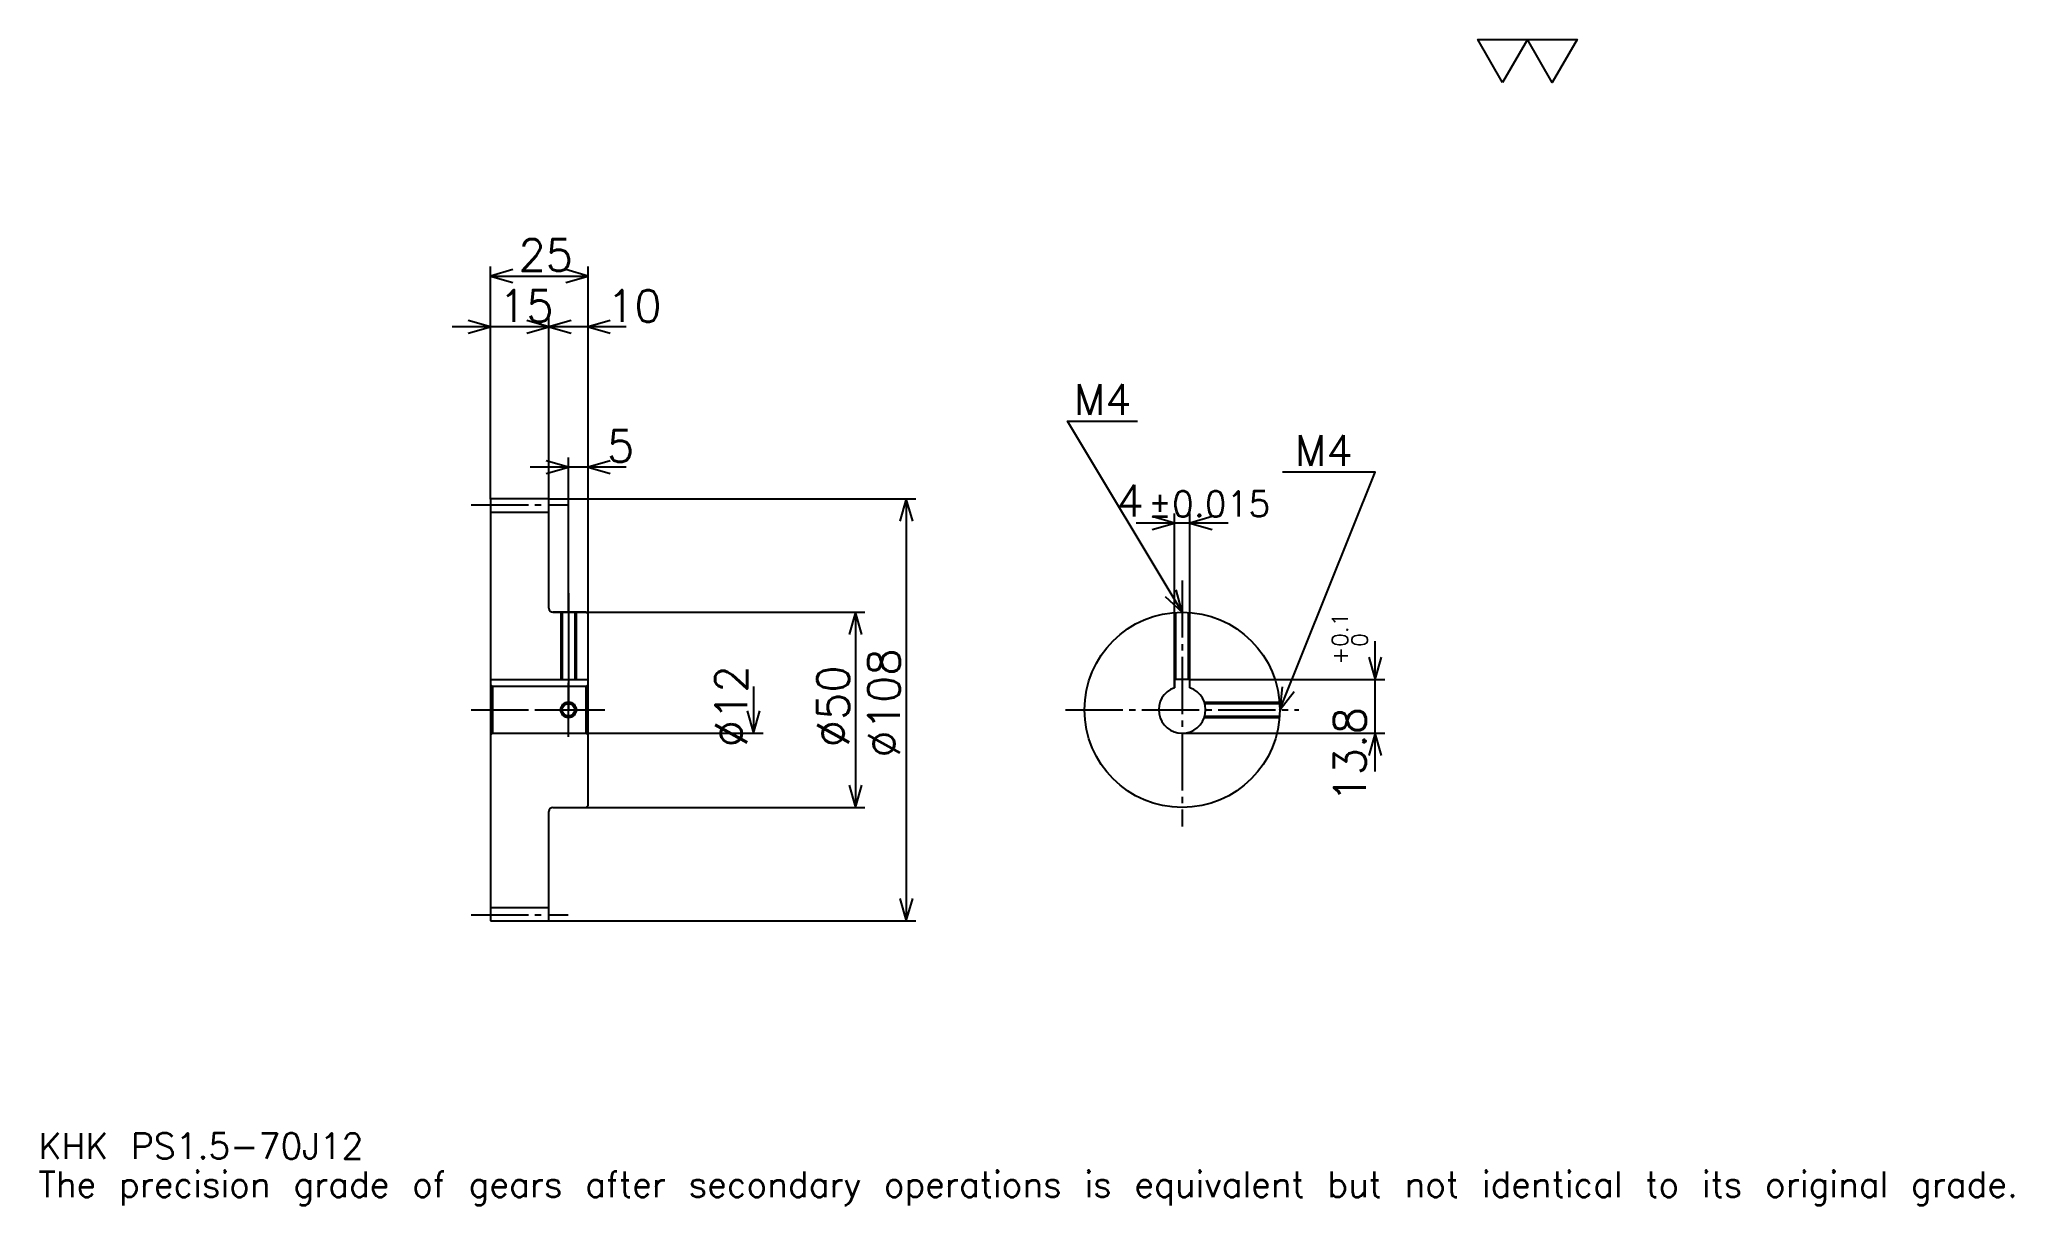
# Model space of a CAD drawing. Extents: x 17 to 522, y 6 to 304.
import ezdxf

# ---------------------------------------------------------------- set-up
doc = ezdxf.new("R2010")
doc.units = 0
doc.linetypes.add('DASHDOT', pattern=[19.565218, 14.673913, -1.630435, 1.630435, -1.630435])
doc.layers.get('0').update_dxf_attribs({"linetype": 'CONTINUOUS'})
doc.layers.add('DASHDOT', color=6, linetype='DASHDOT')
doc.styles.add('KANJI', font='TXT', dxfattribs={"bigfont": 'BIGFONT'})

msp = doc.modelspace()

# ---------------------------------------------------------------- linework, layer by layer
at = {"color": 5}
for p, q in [((132.065216, 186.880432), (132.065216, 246.391296)), ((132.065216, 243.945648), (157.065216, 243.945648)), ((157.065216, 186.880432), (157.065216, 246.391296)), ((147.065216, 186.880432), (147.065216, 233.347839)), ((156.847824, 230.902176), (122.282608, 230.902176)), ((166.847824, 230.902176), (137.282608, 230.902176)), ((152.065216, 186.880432), (152.065216, 197.478271)), ((166.847824, 195.032608), (142.282608, 195.032608)), ((132.065216, 186.780426), (132.065216, 186.880432)), ((146.96521, 186.880432), (157.065216, 186.880432)), ((147.065216, 186.780426), (147.065216, 186.880432)), ((152.065216, 157.880432), (152.065216, 186.880432)), ((152.065216, 157.880432), (152.065216, 186.880432)), ((157.065216, 186.880432), (241.032608, 186.880432)), ((157.065216, 157.380432), (157.065216, 186.880432)), ((238.586945, 186.880432), (238.586945, 78.880432)), ((307.239136, 140.680435), (307.239136, 183.152176)), ((311.239136, 140.680435), (311.239136, 183.152176)), ((321.021729, 180.706512), (297.456543, 180.706512)), ((148.065216, 157.880432), (157.065216, 157.880432)), ((157.065216, 157.880432), (227.989136, 157.880432)), ((225.543488, 157.880432), (225.543488, 107.880432)), ((358.695648, 117.097824), (358.695648, 150.463043)), ((199.456512, 138.880432), (199.456512, 126.880432)), ((311.239136, 140.680435), (361.141296, 140.680435)), ((157.065216, 126.880432), (201.902176, 126.880432)), ((309.239136, 126.880432), (361.141296, 126.880432)), ((148.065216, 107.880432), (157.065216, 107.880432)), ((157.065216, 107.880432), (227.989136, 107.880432)), ((146.96521, 78.880432), (157.065216, 78.880432)), ((157.065216, 78.880432), (241.032608, 78.880432))]:
    msp.add_line(p, q, dxfattribs=at)
at = {"color": 4}
for p, q in [((132.065216, 183.505432), (147.065216, 183.505432)), ((132.065216, 140.680435), (157.065216, 140.680435)), ((132.565216, 138.880432), (132.565216, 126.880432)), ((156.565216, 138.880432), (157.065216, 139.380432)), ((156.565216, 126.880432), (157.065216, 126.380432)), ((132.065216, 82.255432), (147.065216, 82.255432))]:
    msp.add_line(p, q, dxfattribs=at)
at = {"color": 7}
msp.add_lwpolyline([(391.304352, 293.478271), (384.945648, 304.5), (410.380432, 304.5), (404.021729, 293.478271), (397.663055, 304.5), (391.304352, 293.478271)], dxfattribs=at)
at = {"color": 5}
for points in [[(137.771744, 245.57608), (132.065216, 243.945648), (137.771744, 242.315216)], [(151.358688, 242.315216), (157.065216, 243.945648), (151.358688, 245.57608)], [(126.358696, 229.271744), (132.065216, 230.902176), (126.358696, 232.532608)], [(141.358688, 229.271744), (147.065216, 230.902176), (141.358688, 232.532608)], [(152.771744, 232.532608), (147.065216, 230.902176), (152.771744, 229.271744)], [(162.771744, 232.532608), (157.065216, 230.902176), (162.771744, 229.271744)], [(309.239136, 157.880432), (279.891296, 206.793472), (297.82608, 206.793472)], [(146.358688, 193.402176), (152.065216, 195.032608), (146.358688, 196.66304)], [(162.771744, 196.66304), (157.065216, 195.032608), (162.771744, 193.402176)], [(334.239136, 132.880432), (358.695648, 193.75), (334.891296, 193.75)], [(240.217377, 181.17392), (238.586945, 186.880432), (236.956512, 181.17392)], [(301.532593, 179.07608), (307.239136, 180.706512), (301.532593, 182.33696)], [(316.945679, 182.33696), (311.239136, 180.706512), (316.945679, 179.07608)], [(304.90506, 161.934875), (309.239136, 157.880432), (307.701233, 163.612579)], [(227.17392, 152.173904), (225.543488, 157.880432), (223.913055, 152.173904)], [(357.065216, 146.386948), (358.695648, 140.680435), (360.32608, 146.386948)], [(334.85376, 138.783401), (334.239136, 132.880432), (337.879517, 137.567688)], [(197.82608, 132.58696), (199.456512, 126.880432), (201.086945, 132.58696)], [(360.32608, 121.173912), (358.695648, 126.880432), (357.065216, 121.173912)], [(223.913055, 113.586952), (225.543488, 107.880432), (227.17392, 113.586952)], [(236.956512, 84.586952), (238.586945, 78.880432), (240.217377, 84.586952)]]:
    msp.add_lwpolyline(points, dxfattribs=at)
at = {"color": 4}
for points in [[(147.065216, 158.880432), (147.065216, 186.780426), (146.96521, 186.880432), (132.165222, 186.880432), (132.065216, 186.780426), (132.065216, 126.380432)], [(148.065216, 107.880432), (156.565216, 107.880432), (157.065216, 108.380432), (157.065216, 157.380432), (156.565216, 157.880432), (148.065216, 157.880432)], [(150.065216, 157.880432), (150.065216, 140.680435)], [(150.445221, 157.880432), (150.445221, 140.680435)], [(153.685211, 157.880432), (153.685211, 140.680435)], [(154.065216, 157.880432), (154.065216, 140.680435)], [(307.239136, 138.537292), (307.239136, 157.800308)], [(307.619141, 140.680435), (307.619141, 157.827881)], [(310.859131, 140.680435), (310.859131, 157.827881)], [(311.239136, 138.537292), (311.239136, 157.800308)], [(132.065216, 126.380432), (132.565216, 126.880432), (156.565216, 126.880432), (156.565216, 138.880432), (132.565216, 138.880432), (132.065216, 139.380432)], [(311.239136, 138.537292), (311.239136, 140.680435), (307.239136, 140.680435), (307.239136, 138.537292)], [(314.895996, 134.880432), (334.158997, 134.880432)], [(315.016296, 134.500427), (334.186584, 134.500427)], [(314.895996, 130.880432), (334.158997, 130.880432)], [(315.016296, 131.260437), (334.186584, 131.260437)], [(132.065216, 126.380432), (132.065216, 78.980431), (132.165222, 78.880432), (146.96521, 78.880432), (147.065216, 78.980431), (147.065216, 106.880432)]]:
    msp.add_lwpolyline(points, dxfattribs=at)
for centre, radius in [((309.239136, 132.880432), 25), ((152.065216, 132.880432), 1.62)]:
    msp.add_circle(centre, radius, dxfattribs=at)
at = {"color": 7}
msp.add_circle((152.065216, 132.880432), 2, dxfattribs=at)
at = {"color": 4}
for centre, radius, start, end in [((148.065216, 158.880432), 1, 180, 270), ((309.239136, 132.880432), 6, 109.47122094, 70.52877906), ((148.065216, 106.880432), 1, 90, 180)]:
    msp.add_arc(centre, radius, start, end, dxfattribs=at)
at = {"layer": 'DASHDOT', "color": 7}
for p, q in [((127.173912, 185.380432), (151.956512, 185.380432)), ((309.239136, 166.032608), (309.239136, 102.989128)), ((152.065216, 157.880432), (152.065216, 132.880432)), ((127.173912, 132.880432), (161.956512, 132.880432)), ((279.347839, 132.880432), (339.130432, 132.880432)), ((127.173912, 80.380432), (151.956512, 80.380432))]:
    msp.add_line(p, q, dxfattribs=at)
for points in [[(152.065216, 162.771729), (152.065216, 135.789124)], [(152.065216, 125.989128), (152.065216, 139.771744)], [(145.17392, 132.880432), (158.956512, 132.880432)]]:
    msp.add_lwpolyline(points, dxfattribs=at)

# ---------------------------------------------------------------- texts
at = {"color": 7, "style": 'KANJI'}
for s, height, p in [('25', 8.152174, (139.266296, 245.25)), ('15', 8.152174, (134.266296, 232.206512)), ('10', 8.152174, (161.956512, 232.206512)), ('M4', 7.826087, (281.521729, 208.42392)), ('5', 8.152174, (161.956512, 196.33696)), ('M4', 7.826087, (338.152161, 195.380432)), ('4', 8.152174, (292.411438, 182.33696)), ('%%p0.015', 6.521739, (300.481079, 182.33696)), ('KHK PS1.5-70J12', 6.521739, (16.304348, 17.934782)), ('The precision grade of gears after secondary operations is equivalent but not identical to its original grade.', 6.521739, (16.304348, 8.152174))]:
    msp.add_text(s, height=height, dxfattribs=at).set_placement(p)
for s, height, p in [('0.1', 4.076087, (351.684784, 149.006714)), ('0', 4.076087, (356.739136, 149.006714)), ('%%c108', 8.152174, (236.956512, 120.652168)), ('+', 4.076087, (351.684784, 144.441498)), ('%%c12', 8.152174, (197.82608, 123.301628)), ('%%c50', 8.152174, (223.913055, 123.301628)), ('13.8', 8.152174, (356.25, 109.155663))]:
    msp.add_text(s, height=height, rotation=90, dxfattribs=at).set_placement(p)

doc.saveas('drawing.dxf')
